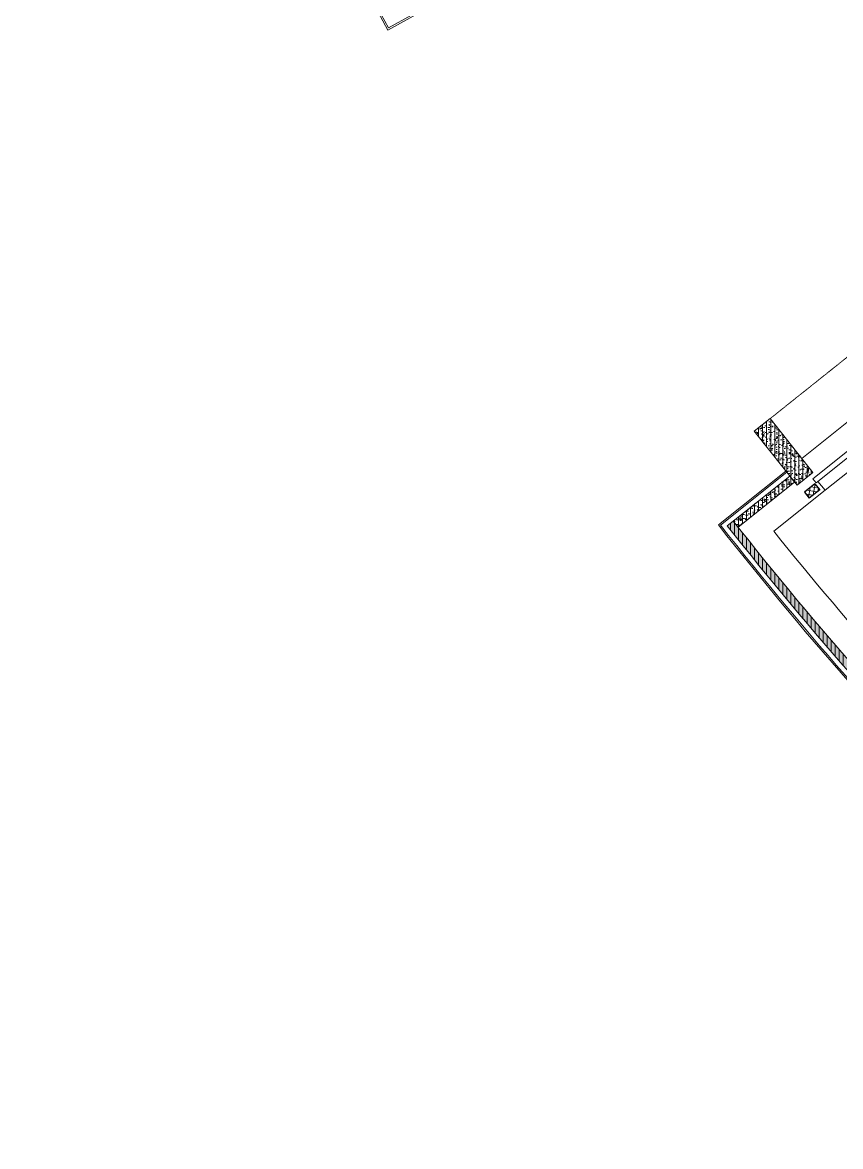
# Model space of a CAD drawing. Header units: inches. Extents: x 13084 to 220150, y 6494 to 167180.
# Drawn here: x 15549 to 31640, y 35031 to 57131 of the extents above; entities that cross this region are included whole.
import ezdxf

# ---------------------------------------------------------------- set-up
doc = ezdxf.new("R2010")
doc.units = ezdxf.units.IN
doc.header["$MEASUREMENT"] = 0
doc.linetypes.add('Ground Floor$0$HIDDEN', pattern=[0.375, 0.25, -0.125])
for name, color, linetype, lineweight in [('Ground Floor$0$A-G2-G-Building-Elements-Below', 7, 'Continuous', 13), ('Ground Floor$0$A-G250-G-Walls-Low-Level', 8, 'Continuous', 15), ('Ground Floor$0$A-G250-G-Walls-Precast-Concrete', 7, 'Continuous', 15), ('Ground Floor$0$A-G250-M-Walls-Blockwork', 7, 'Continuous', 25), ('Ground Floor$0$A-G252-H-Internal-Walls', 251, 'Continuous', 9), ('Ground Floor$0$A-G262-H-Precast-Panel', 251, 'Continuous', 5), ('Ground Floor$0$A-G312-M-Wall-Cladding-Panel', 7, 'Continuous', 9), ('Ground Floor$0$A-G312-M-Wall-Finish-Plaster', 7, 'Continuous', 15), ('Ground Floor$0$A-G321-M-Window', 251, 'Continuous', 9)]:
    doc.layers.add(name, color=color, linetype=linetype, lineweight=lineweight)
pattern_1 = [(49.99999999999999, (31615.2386858852, 164129.5694537289), (182.184668996004, -15.93908553890309), [19.05, -209.55]), (355, (31615.2386858852, 164129.5694537289), (-35.24282597566699, 191.05664288218), [15.24, -167.64]), (100.451, (31630.4206858852, 164128.2412037289), (146.9425016659592, 175.1166878202919), [16.19, -178.09]), (46.18420000000002, (31615.2386858852, 164180.3694537289), (271.0790408921299, -42.04232793272715), [28.575, -314.3249999999999]), (96.6356, (31637.8285858852, 164176.8659537289), (237.4042344662371, 247.4255558900492), [24.285, -267.135]), (351.1840000000001, (31615.2386858852, 164180.3694537289), (237.4046058139339, 247.4251178605977), [22.86, -251.46]), (21, (31640.6386858852, 164167.6694537289), (151.6148798353833, -102.2655185167625), [19.05, -209.55]), (326.0000000000001, (31640.6386858852, 164167.6694537289), (61.80202834764707, 184.1879661223193), [15.24, -167.64]), (71.4514, (31653.2731858852, 164159.1473537289), (213.4164907701245, 81.92285771605745), [16.19, -178.09]), (37.50000000000001, (31615.2386858852, 164129.5694537289), (3.088603250591817, 84.55503887315311), [0, -165.608, 0, -170.18, 0, -168.275]), (7.499999999999999, (31615.2386858852, 164129.5694537289), (66.81966251030575, 100.1805748181195), [0, -97.02799999999999, 0, -161.798, 0, -64.135]), (327.5, (31558.5966858852, 164129.5694537289), (135.5905951668714, -5.728743992673458), [0, -63.5, 0, -198.12, 0, -262.89]), (317.5, (31533.1966858852, 164129.5694537289), (148.129181386018, 25.42649103333301), [0, -82.55, 0, -131.572, 0, -186.69])]
pattern_2 = [(90, (31615.2386858852, 164129.5694537289), (-79.375, 7.105427357601002e-15), [])]

msp = doc.modelspace()

# ---------------------------------------------------------------- hatches: boundary and pattern name
at = {"layer": 'Ground Floor$0$A-G252-H-Internal-Walls'}
h = msp.add_hatch(dxfattribs=at)
h.set_pattern_fill('ANSI37', color=256, scale=25, angle=35, style=0)
h.set_pattern_definition([(80, (31615.2386858852, 164129.5694537289), (-78.16911539534401, 13.7833241023126), []), (170, (31615.2386858852, 164129.5694537289), (-13.7833241023126, -78.16911539534401), [])])
h.paths.add_polyline_path([(31135.98820321718, 48062.13924922619), (30928.63224145964, 47896.7780626223), (31021.54873685054, 47779.01929297965), (31229.51178587859, 47944.8646164782)])
at = {"layer": 'Ground Floor$0$A-G262-H-Precast-Panel'}
h = msp.add_hatch(dxfattribs=at)
h.set_pattern_fill('AR-CONC', color=256, style=0)
h.set_pattern_definition(pattern_1)
h.paths.add_polyline_path([(30784.34054978749, 48035.77996498696), (31097.07290377775, 48285.17618541367), (30254.51301612653, 49341.7107896346), (29941.7806621364, 49092.31456920806)])
h = msp.add_hatch(dxfattribs=at)
h.set_pattern_fill('ANSI31', color=256, scale=25, angle=45, style=0)
h.set_pattern_definition(pattern_2)
h.paths.add_polyline_path([(30784.34054978749, 48035.77996498696), (31097.07290377775, 48285.17618541367), (30254.51301612653, 49341.7107896346), (29941.7806621364, 49092.31456920806)])
h = msp.add_hatch(dxfattribs=at)
h.set_pattern_fill('AR-CONC', color=256, style=0)
h.set_pattern_definition(pattern_1)
h.paths.add_polyline_path([(30893.38169113936, 48220.40510245127), (30799.85810847794, 48337.67973519927), (29529.93585829614, 47324.94854384576), (29623.06682177744, 47207.36080713412)])
h = msp.add_hatch(dxfattribs=at)
h.set_pattern_fill('AR-CONC', color=256, style=0)
h.set_pattern_definition(pattern_1)
h.paths.add_polyline_path([(30893.38169113936, 48220.40510245127), (30799.85810847794, 48337.67973519927), (29529.93585829614, 47324.94854384576), (29623.06682177744, 47207.36080713412)])
h = msp.add_hatch(dxfattribs=at)
h.set_pattern_fill('ANSI31', color=256, scale=25, angle=45, style=0)
h.set_pattern_definition(pattern_2)
h.paths.add_polyline_path([(30893.38169113936, 48220.40510245127), (30799.85810847794, 48337.67973519927), (29529.93585829614, 47324.94854384576), (29623.06682177744, 47207.36080713412)])
h = msp.add_hatch(dxfattribs=at)
h.set_pattern_fill('AR-CONC', color=256, style=0)
h.set_pattern_definition(pattern_1)
edge = h.paths.add_edge_path()
edge.add_arc((88115.23868583218, 93629.56945370432), 74824.99999999876, 218.3226203045148, 224.4232151583084, ccw=False)
edge.add_line((29412.66011707541, 47231.42407720513), (29529.93585829611, 47324.94854384579))
edge.add_arc((88115.23868583281, 93629.56945370487), 74674.99999999958, 218.3221204088155, 224.4230123015414)
edge.add_line((34782.98028916633, 41360.7848943607), (34676.03697848304, 41255.6031547671))
h = msp.add_hatch(dxfattribs=at)
h.set_pattern_fill('ANSI31', color=256, scale=25, angle=45, style=0)
h.set_pattern_definition(pattern_2)
edge = h.paths.add_edge_path()
edge.add_arc((88115.23868583218, 93629.56945370432), 74824.99999999876, 218.3226203045148, 224.4232151583084, ccw=False)
edge.add_line((29412.66011707541, 47231.42407720513), (29529.93585829611, 47324.94854384579))
edge.add_arc((88115.23868583281, 93629.56945370487), 74674.99999999958, 218.3221204088155, 224.4230123015414)
edge.add_line((34782.98028916633, 41360.7848943607), (34676.03697848304, 41255.6031547671))

# ---------------------------------------------------------------- linework, layer by layer
at = {"layer": 'Ground Floor$0$A-G2-G-Building-Elements-Below', "linetype": 'Ground Floor$0$HIDDEN'}
msp.add_line((30254.51301612657, 49341.71078963456), (39362.84282626282, 56605.37570969855), dxfattribs=at)
at = {"layer": 'Ground Floor$0$A-G250-G-Walls-Low-Level'}
for p, q in [((30878.28796658881, 48560.10670603631), (39983.49045321205, 55821.27766389986)), ((31334.91089358326, 47932.98909143497), (40490.15055660308, 55234.06344486965))]:
    msp.add_line(p, q, dxfattribs=at)
at = {"layer": 'Ground Floor$0$A-G250-G-Walls-Precast-Concrete'}
for points in [[(30784.34054978749, 48035.77996498696), (31097.07290377775, 48285.17618541367), (30254.51301612653, 49341.7107896346), (29941.7806621364, 49092.31456920806)], [(30736.73111475824, 48095.48019084986), (30643.20753209683, 48212.75482359786), (29529.93585829614, 47324.94854384576), (29623.06682177744, 47207.36080713412)]]:
    msp.add_lwpolyline(points, close=True, dxfattribs=at)
msp.add_lwpolyline([(34676.03697848848, 41255.60315477247, -0.02662515547206552), (29412.66011707541, 47231.42407720513), (29529.93585829611, 47324.94854384579, 0.02662645246774202), (34782.98028916633, 41360.7848943607), (34676.03697848304, 41255.6031547671)], format="xyb", dxfattribs=at)
at = {"layer": 'Ground Floor$0$A-G250-M-Walls-Blockwork'}
for p, q in [((31135.98820321718, 48062.13924922624), (30928.63224145965, 47896.77806262234)), ((31135.98820321718, 48062.13924922624), (31229.51178587858, 47944.86461647824)), ((30928.63224145965, 47896.77806262234), (31021.54873685055, 47779.01929297969)), ((31229.51178587858, 47944.86461647824), (31021.54873685055, 47779.01929297969))]:
    msp.add_line(p, q, dxfattribs=at)
at = {"layer": 'Ground Floor$0$A-G312-M-Wall-Cladding-Panel'}
for p, q in [((29237.49929345111, 47251.61883013028), (30565.27121321233, 48310.48368422124)), ((30583.97592974461, 48287.02875767164), (29279.51511762587, 47246.75392813623)), ((30565.27121321233, 48310.48368422124), (30583.97592974461, 48287.02875767164))]:
    msp.add_line(p, q, dxfattribs=at)
msp.add_lwpolyline([(27287.2862009072, 59496.93483543109), (22736.12627462838, 56981.59324324336, -0.06459874483741618), (15548.71646839975, 74878.5067300965), (15984.39035581701, 74989.688842899), (15991.80848490619, 74960.62045180461), (15585.29630826498, 74856.88028287496, 0.06439799770604482), (22747.71939985495, 57022.27752440795), (27272.77461479841, 59523.19152731349)], format="xyb", close=True, dxfattribs=at)
for centre, radius, start, end in [((87770.99678860613, 93325.53767700889), 74491.45136808704, 218.2076150300641, 231.4965659090255), ((87770.99678860627, 93325.53767700895), 74461.45136808719, 218.2305529357509, 230.8125059225206)]:
    msp.add_arc(centre, radius, start, end, dxfattribs=at)
at = {"layer": 'Ground Floor$0$A-G312-M-Wall-Finish-Plaster'}
for p, q in [((31194.62551959089, 48108.90104055731), (31334.91089358319, 47932.98909143505)), ((31334.91089358319, 47932.98909143505), (30326.12388638982, 47128.50671665136))]:
    msp.add_line(p, q, dxfattribs=at)
msp.add_arc((88115.24461677534, 93629.5747719597), 74175.0079546709, 218.8225277947402, 230.0185304457226, dxfattribs=at)
at = {"layer": 'Ground Floor$0$A-G321-M-Window'}
msp.add_lwpolyline([(40385.04757266616, 55438.0324685012), (31159.44312976663, 48080.84396575867), (31097.09407465899, 48159.0270542574), (40322.69851755872, 55516.21555699989)], close=True, dxfattribs=at)

doc.saveas('drawing.dxf')
